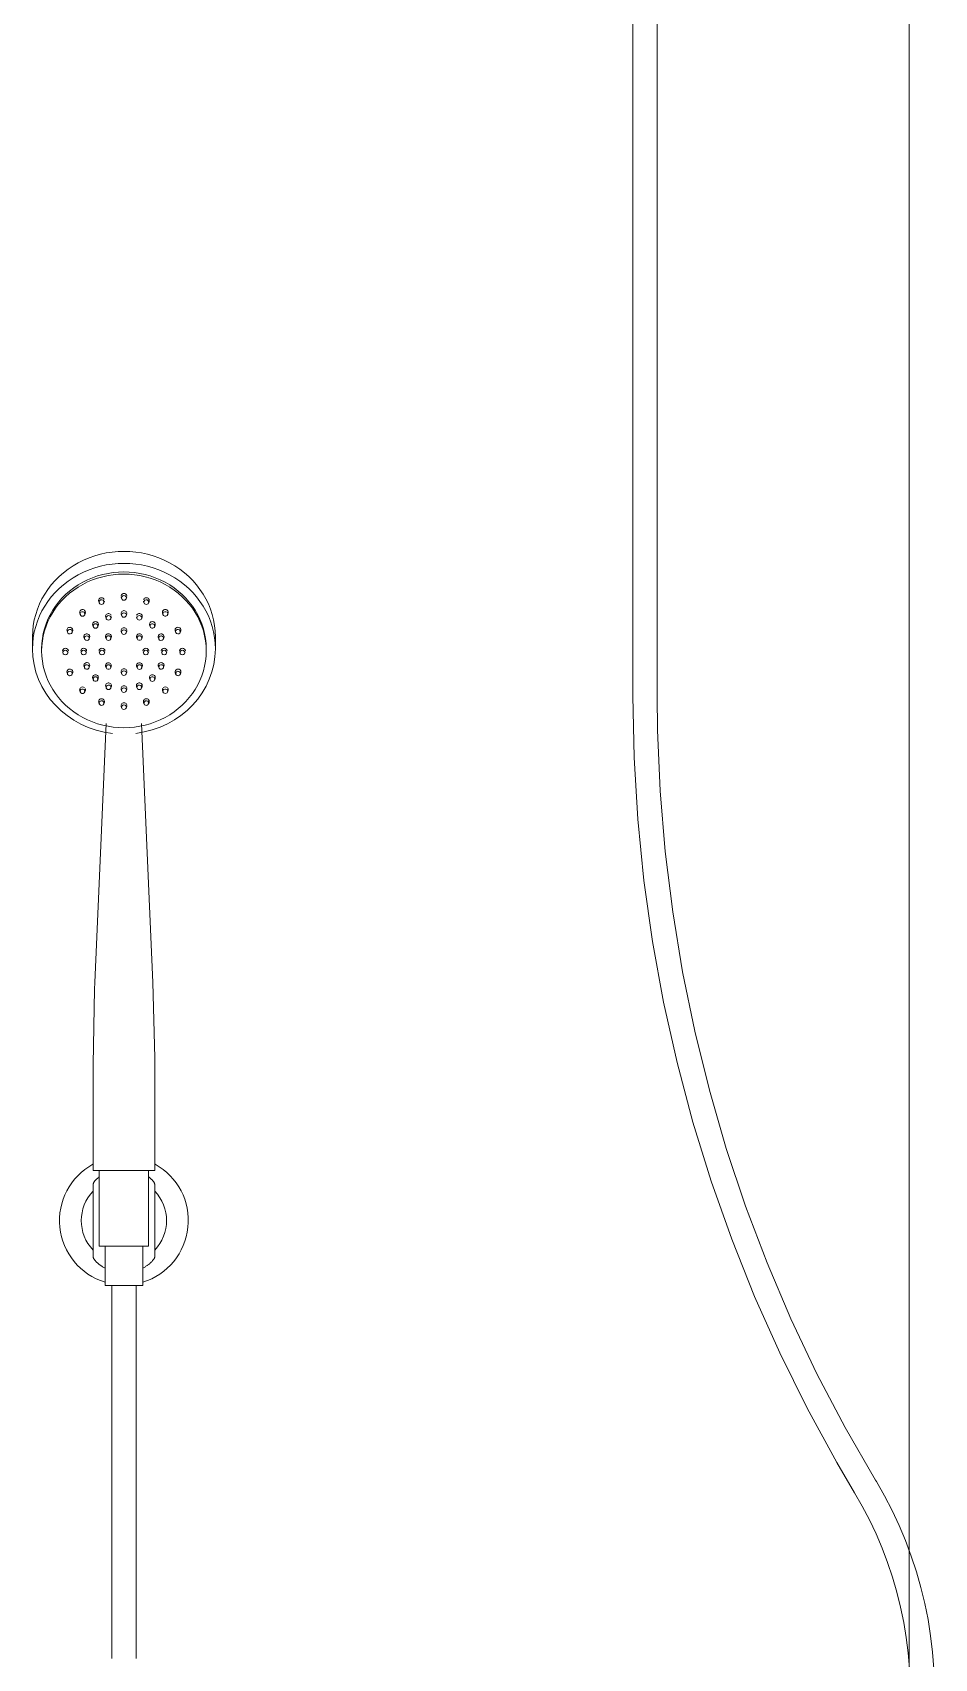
# Model space of a CAD drawing. Header units: millimetres. Extents: x 12743 to 28099, y -16955 to 3225.
# Drawn here: x 15674 to 15970, y 1600 to 2134 of the extents above; entities that cross this region are included whole.
import ezdxf

# ---------------------------------------------------------------- set-up
doc = ezdxf.new("R2010")
doc.units = ezdxf.units.MM
doc.layers.add('G-ANNO-TEXT', color=231, linetype='Continuous', lineweight=9)
doc.layers.add('P-SANR-FIXT', color=6, linetype='Continuous', lineweight=9)

# ---------------------------------------------------------------- blocks, each defined once
blk = doc.blocks.new('Chuveiro Eden LEED - Único-4475344-ELEVAÇÃO 2 BANHEIRO')
at = {"layer": 'P-SANR-FIXT', "color": 55}
for p, q in [((15870.78, 2236.72), (15870.78, 1915.96)), ((15878.78, 1915.96), (15878.78, 2236.72)), ((15695.51, 1946.97), (15695.66, 1946.47)), ((15697.2, 1946.47), (15697.35, 1946.97)), ((15702.86, 1948.33), (15703.01, 1947.83)), ((15704.55, 1947.83), (15704.7, 1948.33)), ((15710.21, 1946.97), (15710.36, 1946.47)), ((15711.9, 1946.47), (15712.05, 1946.97)), ((15689.28, 1943.08), (15689.43, 1942.58)), ((15690.97, 1942.58), (15691.13, 1943.08)), ((15697.81, 1941.79), (15697.96, 1941.29)), ((15699.5, 1941.29), (15699.65, 1941.79)), ((15702.86, 1942.73), (15703.01, 1942.23)), ((15704.55, 1942.23), (15704.7, 1942.73)), ((15707.91, 1941.79), (15708.06, 1941.29)), ((15709.6, 1941.29), (15709.75, 1941.79)), ((15716.44, 1943.08), (15716.59, 1942.58)), ((15718.13, 1942.58), (15718.28, 1943.08)), ((15685.12, 1937.27), (15685.27, 1936.77)), ((15686.81, 1936.77), (15686.96, 1937.27)), ((15693.53, 1939.12), (15693.68, 1938.62)), ((15695.22, 1938.62), (15695.37, 1939.12)), ((15702.86, 1937.13), (15703.01, 1936.63)), ((15704.55, 1936.63), (15704.7, 1937.13)), ((15712.19, 1939.12), (15712.34, 1938.62)), ((15713.88, 1938.62), (15714.04, 1939.12)), ((15720.6, 1937.27), (15720.75, 1936.77)), ((15722.29, 1936.77), (15722.44, 1937.27)), ((15673.78, 1935.31), (15673.78, 1931.37)), ((15676.78, 1931.37), (15676.78, 1930.65)), ((15690.66, 1935.12), (15690.82, 1934.63)), ((15692.35, 1934.63), (15692.51, 1935.12)), ((15697.77, 1935.16), (15697.92, 1934.66)), ((15699.46, 1934.66), (15699.61, 1935.16)), ((15707.95, 1935.16), (15708.1, 1934.66)), ((15709.64, 1934.66), (15709.79, 1935.16)), ((15715.05, 1935.12), (15715.21, 1934.63)), ((15716.75, 1934.63), (15716.9, 1935.12)), ((15730.78, 1930.65), (15730.78, 1931.37)), ((15733.78, 1931.37), (15733.78, 1935.31)), ((15683.66, 1930.41), (15683.81, 1929.91)), ((15685.35, 1929.91), (15685.5, 1930.41)), ((15689.66, 1930.41), (15689.81, 1929.91)), ((15690.66, 1925.69), (15690.82, 1925.19)), ((15691.35, 1929.91), (15691.5, 1930.41)), ((15692.35, 1925.19), (15692.51, 1925.69)), ((15695.66, 1930.41), (15695.81, 1929.91)), ((15697.35, 1929.91), (15697.5, 1930.41)), ((15697.77, 1925.65), (15697.92, 1925.16)), ((15699.46, 1925.16), (15699.61, 1925.65)), ((15707.95, 1925.65), (15708.1, 1925.16)), ((15709.64, 1925.16), (15709.79, 1925.65)), ((15710.06, 1930.41), (15710.21, 1929.91)), ((15711.75, 1929.91), (15711.9, 1930.41)), ((15715.05, 1925.69), (15715.21, 1925.19)), ((15716.06, 1930.41), (15716.21, 1929.91)), ((15716.75, 1925.19), (15716.9, 1925.69)), ((15717.75, 1929.91), (15717.9, 1930.41)), ((15722.06, 1930.41), (15722.21, 1929.91)), ((15723.75, 1929.91), (15723.9, 1930.41)), ((15685.12, 1923.55), (15685.27, 1923.05)), ((15686.81, 1923.05), (15686.96, 1923.55)), ((15693.53, 1921.69), (15693.68, 1921.2)), ((15695.22, 1921.2), (15695.37, 1921.69)), ((15702.86, 1923.68), (15703.01, 1923.19)), ((15704.55, 1923.19), (15704.7, 1923.68)), ((15712.19, 1921.69), (15712.34, 1921.2)), ((15713.88, 1921.2), (15714.04, 1921.69)), ((15720.6, 1923.55), (15720.75, 1923.05)), ((15722.29, 1923.05), (15722.44, 1923.55)), ((15689.28, 1917.73), (15689.43, 1917.23)), ((15690.97, 1917.23), (15691.13, 1917.73)), ((15697.81, 1919.02), (15697.96, 1918.52)), ((15699.5, 1918.52), (15699.65, 1919.02)), ((15702.86, 1918.08), (15703.01, 1917.59)), ((15704.55, 1917.59), (15704.7, 1918.08)), ((15707.91, 1919.02), (15708.06, 1918.52)), ((15709.6, 1918.52), (15709.75, 1919.02)), ((15716.44, 1917.73), (15716.59, 1917.23)), ((15718.13, 1917.23), (15718.28, 1917.73)), ((15695.51, 1913.85), (15695.66, 1913.35)), ((15697.2, 1913.35), (15697.35, 1913.85)), ((15702.86, 1912.48), (15703.01, 1911.98)), ((15704.55, 1911.98), (15704.7, 1912.48)), ((15710.21, 1913.85), (15710.36, 1913.35)), ((15711.9, 1913.35), (15712.05, 1913.85)), ((15697.97, 1906.89), (15694.27, 1821.84)), ((15713.3, 1821.84), (15709.59, 1906.89)), ((15693.68, 1794.97), (15693.68, 1760.16)), ((15713.88, 1760.16), (15713.88, 1794.97)), ((15693.68, 1760.16), (15713.88, 1760.16)), ((15693.68, 1753.46), (15693.68, 1755.71)), ((15695.68, 1760.16), (15695.68, 1735.36)), ((15711.88, 1735.36), (15711.88, 1760.16)), ((15713.88, 1755.71), (15713.88, 1753.46)), ((15693.68, 1734.07), (15693.68, 1753.46)), ((15713.88, 1753.46), (15713.88, 1734.07)), ((15693.68, 1731.81), (15693.68, 1734.07)), ((15695.68, 1735.36), (15711.88, 1735.36)), ((15697.58, 1735.36), (15697.58, 1722.5)), ((15709.98, 1722.5), (15709.98, 1735.36)), ((15713.88, 1734.07), (15713.88, 1731.81)), ((15709.98, 1722.5), (15697.58, 1722.5)), ((15699.78, 1722.5), (15699.78, 1600.12)), ((15707.78, 1600.12), (15707.78, 1722.5))]:
    blk.add_line(p, q, dxfattribs=at)
at = {"layer": 'P-SANR-FIXT', "color": 55, "flags": 128}
for points in [[(15870.78, 1915.96), (15871.19, 1895.72), (15872.4, 1875.51), (15874.42, 1855.36), (15877.25, 1835.31), (15880.87, 1815.39), (15885.29, 1795.63), (15890.5, 1776.06), (15896.48, 1756.72), (15903.23, 1737.63), (15910.74, 1718.83), (15919, 1700.34), (15927.99, 1682.2), (15937.69, 1664.43), (15943.53, 1654.5)], [(15950.38, 1658.63), (15940.43, 1675.9), (15931.18, 1693.55), (15922.64, 1711.55), (15914.83, 1729.89), (15907.76, 1748.52), (15901.44, 1767.42), (15895.88, 1786.55), (15891.09, 1805.9), (15887.08, 1825.42), (15883.85, 1845.08), (15881.41, 1864.86), (15879.76, 1884.72), (15878.91, 1904.63), (15878.78, 1915.96)], [(15693.68, 1794.97), (15694.17, 1819.65), (15694.27, 1821.84)], [(15713.3, 1821.84), (15713.88, 1797.16), (15713.88, 1794.97)], [(15943.53, 1654.5), (15946.07, 1650.1), (15948.42, 1645.6), (15950.6, 1641.01), (15952.59, 1636.33), (15954.39, 1631.59), (15956, 1626.77), (15957.42, 1621.89), (15958.64, 1616.96), (15959.67, 1611.98), (15960.49, 1606.97), (15961.11, 1601.93), (15961.53, 1596.87), (15961.75, 1591.79), (15961.76, 1586.71), (15961.57, 1581.64), (15961.45, 1580)], [(15969.48, 1580), (15969.52, 1580.59), (15969.75, 1585.99), (15969.76, 1591.39), (15969.55, 1596.78), (15969.13, 1602.17), (15968.49, 1607.53), (15967.64, 1612.86), (15966.57, 1618.15), (15965.3, 1623.4), (15963.81, 1628.59), (15962.12, 1633.72), (15960.23, 1638.78), (15958.14, 1643.75), (15955.84, 1648.64), (15953.36, 1653.44), (15950.68, 1658.13), (15950.38, 1658.63)]]:
    blk.add_lwpolyline(points, dxfattribs=at)
at = {"layer": 'P-SANR-FIXT', "color": 55}
for radius, start, end in [(21.13, 118.9123, 252.9076), (21.13, 287.0924, 61.0877), (14, 136.1726, 223.8274), (14, 316.1726, 43.8274)]:
    blk.add_arc((15703.78, 1743.76), radius, start, end, dxfattribs=at)
for centre, major_axis, start_param, end_param in [((15703.78, 1935.31), (30, 0), 0, 3.141593), ((15703.78, 1931.37), (30, 0), 0, 3.141593), ((15703.78, 1931.37), (27, 0), 0, 3.141593), ((15703.78, 1930.65), (27, 0), 0, 3.141593), ((15696.43, 1947.21), (0.958, 0), 0.392699, 3.534292), ((15696.43, 1946.67), (0.8, 0), 0.392699, 3.534292), ((15696.43, 1946.67), (0.8, 0), 3.534292, 6.675884), ((15703.78, 1948.58), (0.958, 0), 0, 3.141593), ((15703.78, 1948.04), (0.8, 0), 0, 3.141593), ((15703.78, 1948.04), (0.8, 0), 3.141593, 6.283185), ((15711.13, 1947.21), (0.958, 0), 5.890486, 9.032079), ((15711.13, 1946.67), (0.8, 0), 2.748894, 5.890486), ((15711.13, 1946.67), (0.8, 0), 5.890486, 9.032079), ((15690.2, 1943.33), (0.958, 0), 0.785398, 3.926991), ((15690.2, 1942.79), (0.8, 0), 0.785398, 3.926991), ((15690.2, 1942.79), (0.8, 0), 3.926991, 7.068583), ((15690.2, 1943.33), (0.958, 0), 5.497787, 7.068583), ((15698.73, 1942.04), (0.958, 0), 0.392699, 3.534292), ((15698.73, 1941.5), (0.8, 0), 2.063282, 3.534292), ((15698.73, 1941.5), (0.8, 0), 3.534292, 6.675884), ((15698.73, 1941.5), (0.8, 0), 0.392699, 1.963495), ((15703.78, 1942.97), (0.958, 0), 0, 3.141593), ((15703.78, 1942.44), (0.8, 0), 0, 3.141593), ((15703.78, 1942.44), (0.8, 0), 3.141593, 6.283185), ((15708.83, 1941.5), (0.8, 0), 2.748894, 5.890486), ((15708.83, 1942.04), (0.958, 0), 5.890486, 9.032079), ((15708.83, 1941.5), (0.8, 0), 1.178097, 2.748894), ((15708.83, 1941.5), (0.8, 0), 5.890486, 7.361496), ((15717.36, 1943.33), (0.958, 0), 2.356194, 3.926991), ((15717.36, 1942.79), (0.8, 0), 2.356194, 5.497787), ((15717.36, 1943.33), (0.958, 0), 5.497787, 8.63938), ((15717.36, 1942.79), (0.8, 0), 5.497787, 8.63938), ((15686.04, 1937.51), (0.958, 0), 1.178097, 3.418941), ((15686.04, 1936.97), (0.8, 0), 1.178097, 4.31969), ((15686.04, 1936.97), (0.8, 0), 4.31969, 7.461283), ((15686.04, 1937.51), (0.958, 0), 5.890486, 7.461283), ((15691.59, 1935.37), (0.958, 0), 1.178097, 3.418941), ((15694.45, 1939.37), (0.958, 0), 0.785398, 3.926991), ((15694.45, 1938.83), (0.8, 0), 0.785398, 3.926991), ((15694.45, 1938.83), (0.8, 0), 3.926991, 7.068583), ((15694.45, 1939.37), (0.958, 0), 5.497787, 7.068583), ((15698.69, 1935.4), (0.958, 0), 0.785398, 3.926991), ((15703.78, 1937.37), (0.958, 0), 0, 3.141593), ((15703.78, 1936.84), (0.8, 0), 0, 3.141593), ((15703.78, 1936.84), (0.8, 0), 3.141593, 6.283185), ((15708.87, 1935.4), (0.958, 0), 5.497787, 8.63938), ((15713.11, 1939.37), (0.958, 0), 2.356194, 3.926991), ((15713.11, 1938.83), (0.8, 0), 2.356194, 5.497787), ((15713.11, 1939.37), (0.958, 0), 5.497787, 8.63938), ((15713.11, 1938.83), (0.8, 0), 5.497787, 8.63938), ((15715.98, 1935.37), (0.958, 0), 5.462815, 8.246681), ((15721.52, 1937.51), (0.958, 0), 1.963495, 3.534292), ((15721.52, 1936.97), (0.8, 0), 1.963495, 5.105088), ((15721.52, 1937.51), (0.958, 0), 5.462815, 8.246681), ((15721.52, 1936.97), (0.8, 0), 5.105088, 8.246681), ((15703.78, 1931.37), (-30, 0), 0, 1.446312), ((15684.58, 1930.65), (0.958, 0), 1.570796, 3.141593), ((15684.58, 1930.65), (0.958, 0), 0, 1.570796), ((15690.58, 1930.65), (0.958, 0), 1.570796, 3.141593), ((15690.58, 1930.65), (0.958, 0), 0, 1.570796), ((15691.59, 1934.83), (0.8, 0), 1.178097, 4.31969), ((15691.59, 1934.83), (0.8, 0), 4.31969, 7.461283), ((15691.59, 1935.37), (0.958, 0), 5.890486, 7.461283), ((15696.58, 1930.65), (0.958, 0), 1.570796, 3.141593), ((15696.58, 1930.65), (0.958, 0), 0, 1.570796), ((15698.69, 1934.87), (0.8, 0), 0.785398, 3.926991), ((15698.69, 1934.87), (0.8, 0), 3.926991, 7.068583), ((15698.69, 1935.4), (0.958, 0), 5.497787, 7.068583), ((15703.78, 1931.37), (30, 0), 4.843034, 6.283185), ((15708.87, 1935.4), (0.958, 0), 2.356194, 3.926991), ((15708.87, 1934.87), (0.8, 0), 2.356194, 5.497787), ((15708.87, 1934.87), (0.8, 0), 5.497787, 8.63938), ((15710.98, 1930.65), (0.958, 0), 1.570796, 3.141593), ((15710.98, 1930.65), (0.958, 0), 0, 1.570796), ((15715.98, 1935.37), (0.958, 0), 1.963495, 3.534292), ((15715.98, 1934.83), (0.8, 0), 1.963495, 5.105088), ((15715.98, 1934.83), (0.8, 0), 5.105088, 8.246681), ((15716.98, 1930.65), (0.958, 0), 1.570796, 3.141593), ((15716.98, 1930.65), (0.958, 0), 0, 1.570796), ((15722.98, 1930.65), (0.958, 0), 1.570796, 3.141593), ((15722.98, 1930.65), (0.958, 0), 0, 1.570796), ((15703.78, 1930.65), (-27, 0), 0, 3.141593), ((15684.58, 1930.11), (0.8, 0), 1.570796, 4.712389), ((15684.58, 1930.11), (0.8, 0), 4.712389, 7.853982), ((15690.58, 1930.11), (0.8, 0), 1.570796, 4.712389), ((15690.58, 1930.11), (0.8, 0), 4.712389, 7.853982), ((15691.59, 1925.94), (0.958, 0), 1.963495, 3.534292), ((15691.59, 1925.4), (0.8, 0), 1.963495, 5.105088), ((15691.59, 1925.94), (0.958, 0), 6.005837, 8.246681), ((15691.59, 1925.4), (0.8, 0), 5.105088, 8.246681), ((15696.58, 1930.11), (0.8, 0), 1.570796, 4.712389), ((15696.58, 1930.11), (0.8, 0), 4.712389, 7.853982), ((15698.69, 1925.9), (0.958, 0), 2.356194, 3.926991), ((15698.69, 1925.36), (0.8, 0), 2.356194, 5.497787), ((15698.69, 1925.9), (0.958, 0), 5.497787, 8.63938), ((15698.69, 1925.36), (0.8, 0), 5.497787, 8.63938), ((15708.87, 1925.9), (0.958, 0), 0.785398, 3.926991), ((15708.87, 1925.36), (0.8, 0), 0.785398, 3.926991), ((15708.87, 1925.36), (0.8, 0), 3.926991, 7.068583), ((15708.87, 1925.9), (0.958, 0), 5.497787, 7.068583), ((15710.98, 1930.11), (0.8, 0), 1.570796, 4.712389), ((15710.98, 1930.11), (0.8, 0), 4.712389, 7.853982), ((15715.98, 1925.94), (0.958, 0), 1.178097, 3.961963), ((15715.98, 1925.4), (0.8, 0), 1.178097, 4.31969), ((15715.98, 1925.4), (0.8, 0), 4.31969, 7.461283), ((15716.98, 1930.11), (0.8, 0), 1.570796, 4.712389), ((15715.98, 1925.94), (0.958, 0), 5.890486, 7.461283), ((15716.98, 1930.11), (0.8, 0), 4.712389, 7.853982), ((15722.98, 1930.11), (0.8, 0), 1.570796, 4.712389), ((15722.98, 1930.11), (0.8, 0), 4.712389, 7.853982), ((15686.04, 1923.79), (0.958, 0), 1.963495, 3.534292), ((15686.04, 1923.25), (0.8, 0), 1.963495, 5.105088), ((15686.04, 1923.79), (0.958, 0), 6.005837, 8.246681), ((15686.04, 1923.25), (0.8, 0), 5.105088, 8.246681), ((15694.45, 1921.94), (0.958, 0), 2.356194, 3.926991), ((15694.45, 1921.4), (0.8, 0), 2.356194, 5.497787), ((15694.45, 1921.94), (0.958, 0), 5.497787, 8.63938), ((15694.45, 1921.4), (0.8, 0), 5.497787, 8.63938), ((15703.78, 1923.93), (0.958, 0), 0, 3.141593), ((15703.78, 1923.39), (0.8, 0), 0, 3.141593), ((15703.78, 1923.39), (0.8, 0), 3.141593, 6.283185), ((15713.11, 1921.94), (0.958, 0), 0.785398, 3.926991), ((15713.11, 1921.4), (0.8, 0), 0.785398, 3.926991), ((15713.11, 1921.4), (0.8, 0), 3.926991, 7.068583), ((15713.11, 1921.94), (0.958, 0), 5.497787, 7.068583), ((15721.52, 1923.79), (0.958, 0), 1.178097, 3.961963), ((15721.52, 1923.25), (0.8, 0), 1.178097, 4.31969), ((15721.52, 1923.25), (0.8, 0), 4.31969, 7.461283), ((15721.52, 1923.79), (0.958, 0), 5.890486, 7.461283), ((15690.2, 1917.98), (0.958, 0), 2.602563, 3.926991), ((15690.2, 1917.44), (0.8, 0), 2.356194, 5.497787), ((15690.2, 1917.98), (0.958, 0), 0.785398, 2.356194), ((15690.2, 1917.44), (0.8, 0), 5.497787, 8.63938), ((15690.2, 1917.98), (0.958, 0), 5.497787, 6.727159), ((15696.43, 1914.09), (0.958, 0), 5.890486, 9.032079), ((15698.73, 1919.27), (0.958, 0), 2.748894, 3.961963), ((15698.73, 1918.73), (0.8, 0), 2.748894, 5.890486), ((15698.73, 1919.27), (0.958, 0), 5.890486, 9.032079), ((15698.73, 1918.73), (0.8, 0), 5.890486, 9.032079), ((15703.78, 1918.33), (0.958, 0), 0, 3.141593), ((15703.78, 1917.79), (0.8, 0), 0, 3.141593), ((15703.78, 1917.79), (0.8, 0), 3.141593, 6.283185), ((15708.83, 1919.27), (0.958, 0), 0.392699, 3.534292), ((15708.83, 1918.73), (0.8, 0), 0.392699, 3.534292), ((15708.83, 1918.73), (0.8, 0), 3.534292, 6.675884), ((15708.83, 1919.27), (0.958, 0), 5.462815, 6.675884), ((15711.13, 1914.09), (0.958, 0), 0.392699, 3.534292), ((15717.36, 1917.98), (0.958, 0), 2.635372, 3.926991), ((15717.36, 1917.44), (0.8, 0), 0.785398, 3.926991), ((15717.36, 1917.98), (0.958, 0), 0.785398, 2.356194), ((15717.36, 1917.44), (0.8, 0), 3.926991, 7.068583), ((15717.36, 1917.98), (0.958, 0), 5.497787, 6.789406), ((15696.43, 1914.09), (0.958, 0), 2.748894, 3.961963), ((15696.43, 1913.55), (0.8, 0), 2.748894, 5.890486), ((15696.43, 1913.55), (0.8, 0), 5.890486, 9.032079), ((15703.78, 1912.73), (0.958, 0), 0, 3.141593), ((15703.78, 1912.19), (0.8, 0), 0, 3.141593), ((15703.78, 1912.19), (0.8, 0), 3.141593, 6.283185), ((15711.13, 1913.55), (0.8, 0), 0.392699, 3.534292), ((15711.13, 1913.55), (0.8, 0), 3.534292, 6.675884), ((15711.13, 1914.09), (0.958, 0), 5.462815, 6.675884)]:
    blk.add_ellipse(centre, major_axis=major_axis, ratio=0.93358, start_param=start_param, end_param=end_param, dxfattribs=at)
for points, knots in [([(15693.68, 1755.71), (15693.68, 1755.79), (15693.71, 1755.93), (15693.83, 1756.16), (15693.94, 1756.34), (15694.08, 1756.54), (15694.25, 1756.77), (15694.45, 1757), (15694.68, 1757.24), (15694.93, 1757.48), (15695.2, 1757.74), (15695.45, 1757.95), (15695.61, 1758.07), (15695.66, 1758.12)], [-1, -1, -1, -1, -0.9285714, -0.8928571, -0.8571429, -0.8214286, -0.7857143, -0.75, -0.7142857, -0.6785714, -0.6428571, -0.6071429, -0.5897368, -0.5897368, -0.5897368, -0.5897368]), ([(15711.9, 1758.12), (15711.95, 1758.07), (15712.11, 1757.95), (15712.36, 1757.74), (15712.63, 1757.48), (15712.88, 1757.24), (15713.11, 1757), (15713.31, 1756.77), (15713.48, 1756.54), (15713.62, 1756.34), (15713.74, 1756.16), (15713.85, 1755.93), (15713.88, 1755.79), (15713.88, 1755.71)], [-0.4102632, -0.4102632, -0.4102632, -0.4102632, -0.3928571, -0.3571429, -0.3214286, -0.2857143, -0.25, -0.2142857, -0.1785714, -0.1428571, -0.1071429, -0.0714286, 0, 0, 0, 0]), ([(15697.35, 1728.3), (15697.21, 1728.38), (15696.93, 1728.53), (15696.54, 1728.78), (15696.17, 1729.03), (15695.82, 1729.28), (15695.5, 1729.53), (15695.2, 1729.78), (15694.93, 1730.04), (15694.68, 1730.28), (15694.45, 1730.52), (15694.25, 1730.76), (15694.08, 1730.98), (15693.94, 1731.18), (15693.83, 1731.37), (15693.71, 1731.59), (15693.68, 1731.73), (15693.68, 1731.81)], [-0.5714286, -0.5714286, -0.5714286, -0.5714286, -0.5357143, -0.5, -0.4642857, -0.4285714, -0.3928571, -0.3571429, -0.3214286, -0.2857143, -0.25, -0.2142857, -0.1785714, -0.1428571, -0.1071429, -0.0714286, 0, 0, 0, 0]), ([(15713.88, 1731.81), (15713.88, 1731.73), (15713.85, 1731.59), (15713.74, 1731.37), (15713.62, 1731.18), (15713.48, 1730.98), (15713.31, 1730.76), (15713.11, 1730.52), (15712.88, 1730.28), (15712.63, 1730.04), (15712.36, 1729.78), (15712.06, 1729.53), (15711.74, 1729.28), (15711.39, 1729.03), (15711.02, 1728.78), (15710.63, 1728.53), (15710.35, 1728.38), (15710.21, 1728.3)], [-1, -1, -1, -1, -0.9285714, -0.8928571, -0.8571429, -0.8214286, -0.7857143, -0.75, -0.7142857, -0.6785714, -0.6428571, -0.6071429, -0.5714286, -0.5357143, -0.5, -0.4642857, -0.4285714, -0.4285714, -0.4285714, -0.4285714])]:
    blk.add_open_spline(points, degree=3, knots=knots, dxfattribs=at)

msp = doc.modelspace()

# ---------------------------------------------------------------- linework, layer by layer
at = {"layer": 'G-ANNO-TEXT', "color": 7}
msp.add_line((15961.501, 1401.067), (15961.501, 2658.665), dxfattribs=at)

# ---------------------------------------------------------------- block references
at = {"layer": 'P-SANR-FIXT', "color": 55}
msp.add_blockref('Chuveiro Eden LEED - Único-4475344-ELEVAÇÃO 2 BANHEIRO', (0, 0), dxfattribs=at)

doc.saveas('drawing.dxf')
